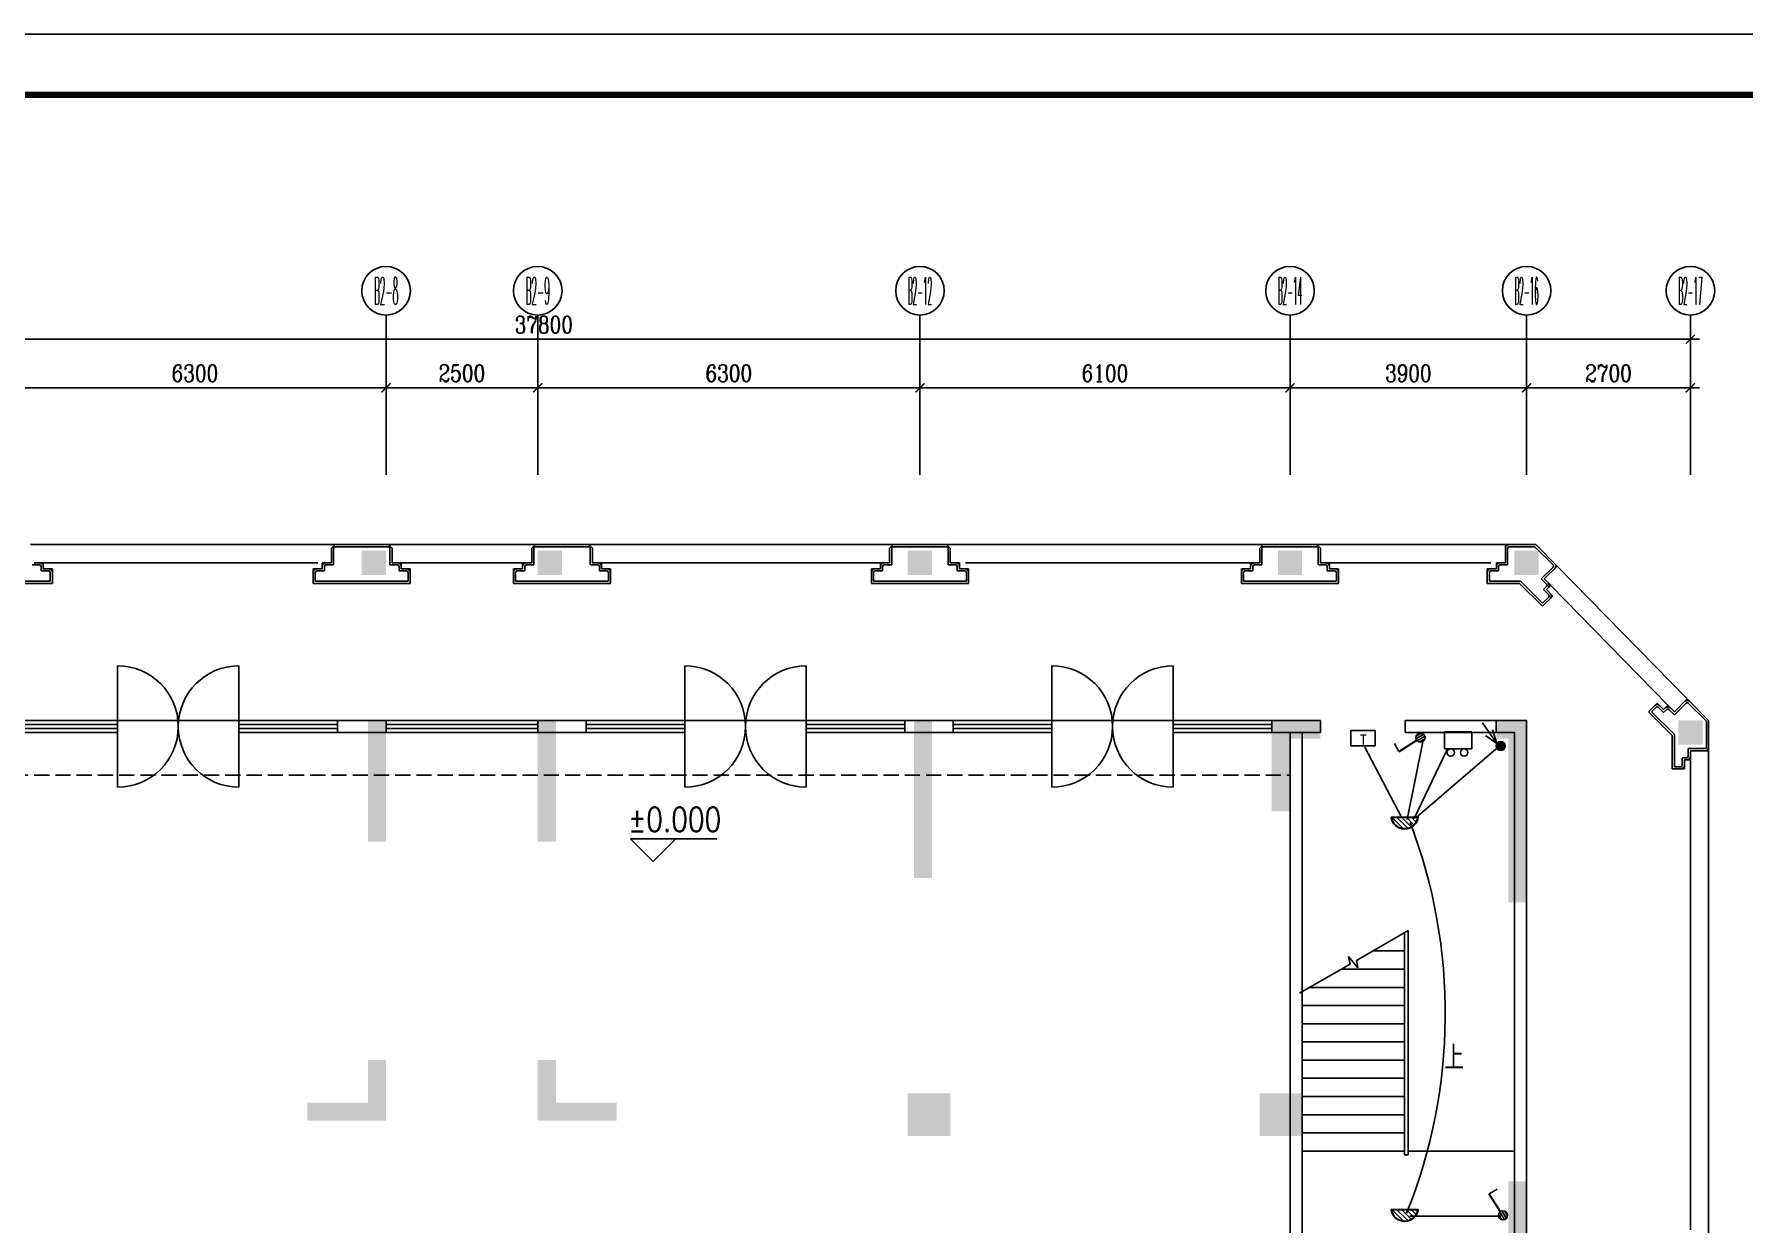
# Model space of a CAD drawing. Extents: x 3476 to 122276, y -94307 to -10307.
# Drawn here: x 74298 to 102478, y -29923 to -10307 of the extents above; entities that cross this region are included whole.
import ezdxf
from ezdxf.enums import TextEntityAlignment as Align

# ---------------------------------------------------------------- set-up
doc = ezdxf.new("R2010")
doc.units = 0
doc.header["$LTSCALE"] = 1000
doc.header["$MEASUREMENT"] = 0
doc.linetypes.add('DASH', pattern=[0.35, 0.25, -0.1])
doc.layers.get('0').update_dxf_attribs({"linetype": 'CONTINUOUS'})
doc.layers.get('DEFPOINTS').update_dxf_attribs({"linetype": 'CONTINUOUS'})
for name, color, linetype in [('AXIS', 7, 'CONTINUOUS'), ('AXIS_TEXT', 7, 'CONTINUOUS'), ('COLUMN', 252, 'CONTINUOUS'), ('DJ', 4, 'CONTINUOUS'), ('FRAME', 7, 'CONTINUOUS'), ('KT', 7, 'CONTINUOUS'), ('STAIR', 7, 'CONTINUOUS'), ('WALL', 7, 'CONTINUOUS'), ('WINDOW', 7, 'CONTINUOUS'), ('WIRE', 1, 'CONTINUOUS'), ('文字', 7, 'CONTINUOUS'), ('柱', 252, 'CONTINUOUS')]:
    doc.layers.add(name, color=color, linetype=linetype)
doc.styles.add('COMPLEX', font='COMPLEX.shx', dxfattribs={"width": 0.8})
doc.styles.add('DIM_FONT', font='romanc.shx', dxfattribs={"width": 0.8})
doc.styles.add('HZ', font='SIMPLEX.shx', dxfattribs={"width": 0.75, "bigfont": 'hztxt.shx'})
doc.styles.add('HZTXT', font='txt.shx', dxfattribs={"width": 0.5, "bigfont": 'hztxt.shx'})
doc.dimstyles.new('S100', dxfattribs={"dimtxt": 280, "dimasz": 150, "dimexe": 150, "dimexo": 150, "dimgap": 100, "dimtad": 1, "dimdec": 0, "dimzin": 0, "dimdsep": 46, "dimtxsty": 'DIM_FONT', "dimblk": '_DIMX', "dimblk1": 'ARCHTICK', "dimblk2": 'ARCHTICK', "dimsah": 1, "dimcen": 0.09, "dimdle": 150, "dimclrt": 7, "dimadec": 0, "dimazin": 0, "dimtfac": 1, "dimtdec": 0, "dimtix": 1, "dimtmove": 2, "dimatfit": 3, "dimldrblk": 'ARCHTICK', "dimfxl": 0, "dimtolj": 1, "dimtzin": 0, "dimarcsym": 0})

# ---------------------------------------------------------------- blocks, each defined once
blk = doc.blocks.new('_FZH')
blk.add_solid([(-0.5, -0.5), (0.5, -0.5), (-0.5, 0.5), (0.5, 0.5)])
blk = doc.blocks.new('_AXISO')
blk.add_circle((0, 0), 0.5)
at = {"layer": 'AXIS_TEXT', "style": 'COMPLEX', "width": 1.041667}
blk.add_attdef('A', text='', height=0.56, dxfattribs=at).set_placement((-0.25, -0.28), (0.25, -0.28), align=Align.FIT)
blk = doc.blocks.new('_ARCHTICK')
at = {"color": 0, "linetype": 'ByBlock', "const_width": 0.15}
blk.add_lwpolyline([(-0.5, -0.5), (0.5, 0.5)], dxfattribs=at)
blk = doc.blocks.new('*D788')
at = {"color": 0, "linetype": 'ByBlock'}
for p, q in [((63798, -16782), (63798, -14544)), ((101598, -16782), (101598, -14544)), ((101748, -14694), (63648, -14694))]:
    blk.add_line(p, q, dxfattribs=at)
at = {"layer": 'DEFPOINTS', "color": 0, "linetype": 'ByBlock'}
for p in [(63798, -14694), (63798, -16932), (101598, -16932)]:
    blk.add_point(p, dxfattribs=at)
at = {"color": 0, "linetype": 'ByBlock', "xscale": 150, "yscale": 150, "zscale": 150, "rotation": 180}
blk.add_blockref('_ARCHTICK', (63798, -14694), dxfattribs=at)
at = {"color": 0, "linetype": 'ByBlock', "xscale": 150, "yscale": 150, "zscale": 150}
blk.add_blockref('_ARCHTICK', (101598, -14694), dxfattribs=at)
at = {"color": 7, "linetype": 'ByBlock', "insert": (82698, -14454), "char_height": 280, "attachment_point": 5, "style": 'DIM_FONT'}
blk.add_mtext('\\A1;37800', dxfattribs=at)
blk = doc.blocks.new('_DIMX')
blk.add_line((-150, 0), (150, 0))
at = {"const_width": 50}
blk.add_lwpolyline([(-70, -70), (70, 70)], dxfattribs=at)
blk = doc.blocks.new('*D791')
at = {"color": 0, "linetype": 'ByBlock'}
for p, q in [((82748, -15494), (79948, -15494)), ((80098, -16782), (80098, -15344)), ((82598, -16782), (82598, -15344))]:
    blk.add_line(p, q, dxfattribs=at)
at = {"layer": 'DEFPOINTS', "color": 0, "linetype": 'ByBlock'}
for p in [(80098, -15494), (80098, -16932), (82598, -16932)]:
    blk.add_point(p, dxfattribs=at)
at = {"color": 0, "linetype": 'ByBlock', "xscale": 150, "yscale": 150, "zscale": 150, "rotation": 180}
blk.add_blockref('_ARCHTICK', (80098, -15494), dxfattribs=at)
at = {"color": 0, "linetype": 'ByBlock', "xscale": 150, "yscale": 150, "zscale": 150}
blk.add_blockref('_ARCHTICK', (82598, -15494), dxfattribs=at)
at = {"color": 7, "linetype": 'ByBlock', "insert": (81348, -15254), "char_height": 280, "attachment_point": 5, "style": 'DIM_FONT'}
blk.add_mtext('\\A1;2500', dxfattribs=at)
blk = doc.blocks.new('*D792')
at = {"color": 0, "linetype": 'ByBlock'}
for p, q in [((99048, -15494), (94848, -15494)), ((94998, -16782), (94998, -15344)), ((98898, -16782), (98898, -15344))]:
    blk.add_line(p, q, dxfattribs=at)
at = {"layer": 'DEFPOINTS', "color": 0, "linetype": 'ByBlock'}
for p in [(94998, -15494), (94998, -16932), (98898, -16932)]:
    blk.add_point(p, dxfattribs=at)
at = {"color": 0, "linetype": 'ByBlock', "xscale": 150, "yscale": 150, "zscale": 150}
for p, rotation in [((94998, -15494), 180.0000000000052), ((98898, -15494), 5.115907697472721e-12)]:
    blk.add_blockref('_ARCHTICK', p, dxfattribs=dict(at, rotation=rotation))
at = {"color": 7, "linetype": 'ByBlock', "insert": (96948, -15254), "char_height": 280, "attachment_point": 5, "style": 'DIM_FONT'}
blk.add_mtext('\\A1;3900', dxfattribs=at)
blk = doc.blocks.new('*D793')
at = {"color": 0, "linetype": 'ByBlock'}
for p, q in [((94848, -15494), (99048, -15494)), ((94998, -16782), (94998, -15344)), ((98898, -16782), (98898, -15344))]:
    blk.add_line(p, q, dxfattribs=at)
at = {"layer": 'DEFPOINTS', "color": 0, "linetype": 'ByBlock'}
for p in [(98898, -15494), (94998, -16932), (98898, -16932)]:
    blk.add_point(p, dxfattribs=at)
at = {"color": 0, "linetype": 'ByBlock', "xscale": 150, "yscale": 150, "zscale": 150, "rotation": 180}
blk.add_blockref('_ARCHTICK', (94998, -15494), dxfattribs=at)
at = {"color": 0, "linetype": 'ByBlock', "xscale": 150, "yscale": 150, "zscale": 150}
blk.add_blockref('_ARCHTICK', (98898, -15494), dxfattribs=at)
at = {"color": 7, "linetype": 'ByBlock', "insert": (96948, -15254), "char_height": 280, "attachment_point": 5, "style": 'DIM_FONT'}
blk.add_mtext('\\A1;3900', dxfattribs=at)
blk = doc.blocks.new('*D794')
at = {"color": 0, "linetype": 'ByBlock'}
for p, q in [((82448, -15494), (89048, -15494)), ((82598, -16782), (82598, -15344)), ((88898, -16782), (88898, -15344))]:
    blk.add_line(p, q, dxfattribs=at)
at = {"layer": 'DEFPOINTS', "color": 0, "linetype": 'ByBlock'}
for p in [(88898, -15494), (82598, -16932), (88898, -16932)]:
    blk.add_point(p, dxfattribs=at)
at = {"color": 0, "linetype": 'ByBlock', "xscale": 150, "yscale": 150, "zscale": 150, "rotation": 180}
blk.add_blockref('_ARCHTICK', (82598, -15494), dxfattribs=at)
at = {"color": 0, "linetype": 'ByBlock', "xscale": 150, "yscale": 150, "zscale": 150}
blk.add_blockref('_ARCHTICK', (88898, -15494), dxfattribs=at)
at = {"color": 7, "linetype": 'ByBlock', "insert": (85748, -15254), "char_height": 280, "attachment_point": 5, "style": 'DIM_FONT'}
blk.add_mtext('\\A1;6300', dxfattribs=at)
blk = doc.blocks.new('*D795')
at = {"color": 0, "linetype": 'ByBlock'}
for p, q in [((88748, -15494), (95148, -15494)), ((88898, -16782), (88898, -15344)), ((94998, -16782), (94998, -15344))]:
    blk.add_line(p, q, dxfattribs=at)
at = {"layer": 'DEFPOINTS', "color": 0, "linetype": 'ByBlock'}
for p in [(94998, -15494), (88898, -16932), (94998, -16932)]:
    blk.add_point(p, dxfattribs=at)
at = {"color": 0, "linetype": 'ByBlock', "xscale": 150, "yscale": 150, "zscale": 150, "rotation": 180}
blk.add_blockref('_ARCHTICK', (88898, -15494), dxfattribs=at)
at = {"color": 0, "linetype": 'ByBlock', "xscale": 150, "yscale": 150, "zscale": 150}
blk.add_blockref('_ARCHTICK', (94998, -15494), dxfattribs=at)
at = {"color": 7, "linetype": 'ByBlock', "insert": (91948, -15254), "char_height": 280, "attachment_point": 5, "style": 'DIM_FONT'}
blk.add_mtext('\\A1;6100', dxfattribs=at)
blk = doc.blocks.new('*D796')
at = {"color": 0, "linetype": 'ByBlock'}
for p, q in [((80248, -15494), (73648, -15494)), ((73798, -16782), (73798, -15344)), ((80098, -16782), (80098, -15344))]:
    blk.add_line(p, q, dxfattribs=at)
at = {"layer": 'DEFPOINTS', "color": 0, "linetype": 'ByBlock'}
for p in [(73798, -15494), (73798, -16932), (80098, -16932)]:
    blk.add_point(p, dxfattribs=at)
at = {"color": 0, "linetype": 'ByBlock', "xscale": 150, "yscale": 150, "zscale": 150, "rotation": 180}
blk.add_blockref('_ARCHTICK', (73798, -15494), dxfattribs=at)
at = {"color": 0, "linetype": 'ByBlock', "xscale": 150, "yscale": 150, "zscale": 150}
blk.add_blockref('_ARCHTICK', (80098, -15494), dxfattribs=at)
at = {"color": 7, "linetype": 'ByBlock', "insert": (76948, -15254), "char_height": 280, "attachment_point": 5, "style": 'DIM_FONT'}
blk.add_mtext('\\A1;6300', dxfattribs=at)
blk = doc.blocks.new('*D810')
at = {"color": 0, "linetype": 'ByBlock'}
for p, q in [((98748, -15494), (101748, -15494)), ((98898, -16782), (98898, -15344)), ((101598, -16782), (101598, -15344))]:
    blk.add_line(p, q, dxfattribs=at)
at = {"layer": 'DEFPOINTS', "color": 0, "linetype": 'ByBlock'}
for p in [(101598, -15494), (98898, -16932), (101598, -16932)]:
    blk.add_point(p, dxfattribs=at)
at = {"color": 0, "linetype": 'ByBlock', "xscale": 150, "yscale": 150, "zscale": 150, "rotation": 180}
blk.add_blockref('_ARCHTICK', (98898, -15494), dxfattribs=at)
at = {"color": 0, "linetype": 'ByBlock', "xscale": 150, "yscale": 150, "zscale": 150}
blk.add_blockref('_ARCHTICK', (101598, -15494), dxfattribs=at)
at = {"color": 7, "linetype": 'ByBlock', "insert": (100248, -15254), "char_height": 280, "attachment_point": 5, "style": 'DIM_FONT'}
blk.add_mtext('\\A1;2700', dxfattribs=at)
blk = doc.blocks.new('M_B0OPK')
for p, q in [((-0.5, 0.5), (0.5, 0.5)), ((0.5, 0.167), (-0.5, 0.167)), ((0.5, -0.167), (-0.5, -0.167)), ((-0.5, -0.5), (0.5, -0.5))]:
    blk.add_line(p, q)
blk = doc.blocks.new('A$C6A941900')
at = {"layer": 'DJ'}
for p, q in [((749, 468), (0, 468)), ((0, 468), (0, 0)), ((749, 468), (749, 0)), ((749, 0), (0, 0))]:
    blk.add_line(p, q, dxfattribs=at)
at = {"layer": 'DJ', "style": 'HZ'}
blk.add_text('T', height=300, dxfattribs=at).set_placement((282, 38))
blk = doc.blocks.new('A$C31044D78')
at = {"layer": 'WIRE', "xscale": 0.5355, "yscale": 0.5355, "zscale": 0.5355}
blk.add_blockref('A$C6A941900', (0, 0), dxfattribs=at)
blk = doc.blocks.new('*X707')
at = {"color": 0}
for p, q in [((-273, -61), (-246, -34)), ((-244, -138), (-140, -34)), ((-198, -198), (-34, -34)), ((-138, -244), (71, -35)), ((-61, -273), (177, -35)), ((41, -277), (283, -36))]:
    blk.add_line(p, q, dxfattribs=at)
blk = doc.blocks.new('K2211')
for p, q in [((-2.94, -0.33), (2.94, -0.35)), ((-2.94, -0.43), (2.94, -0.45))]:
    blk.add_line(p, q)
for radius, start, end in [(2.96, 186.3827, 353.1593), (2.86, 186.615, 352.9271)]:
    blk.add_arc((0, 0), radius, start, end)
at = {"xscale": 0.0098684210526315, "yscale": 0.0098684210526315, "zscale": 0.0098684210526315}
blk.add_blockref('*X707', (0, 0), dxfattribs=at)
blk = doc.blocks.new('吸顶灯')
at = {"layer": 'DJ', "xscale": -76.03200000000001, "yscale": 76.03200000000001, "zscale": 76.03200000000001}
blk.add_blockref('K2211', (-109, 374), dxfattribs=at)
blk = doc.blocks.new('*X715')
at = {"color": 0}
for p, q in [((-100, 254), (-4, 350)), ((-85, 198), (52, 335)), ((-49, 163), (87, 299)), ((9, 150), (100, 241))]:
    blk.add_line(p, q, dxfattribs=at)
blk = doc.blocks.new('K2361')
for p, q in [((0.63, 1.76), (3.86, 4.99)), ((0.7, 1.68), (3.94, 4.92)), ((3.94, 4.92), (5.24, 3.43))]:
    blk.add_line(p, q)
blk.add_circle((0, 0.99), 0.987)
at = {"xscale": 0.0098684210526315, "yscale": 0.0098684210526315, "zscale": 0.0098684210526315}
blk.add_blockref('*X715', (0, -1.48), dxfattribs=at)
blk = doc.blocks.new('单极开关')
at = {"layer": 'DJ', "xscale": -76.142592, "yscale": 76.142592, "zscale": 76.142592, "rotation": 180.0000000000094}
blk.add_blockref('K2361', (-170, 90), dxfattribs=at)
blk = doc.blocks.new('应急灯')
at = {"layer": 'DJ'}
for p, q in [((-42, 627), (-42, 178)), ((-42, 627), (238, 627)), ((238, 627), (238, 178)), ((-42, 178), (238, 178))]:
    blk.add_line(p, q, dxfattribs=at)
for centre in [(-103, 524), (-103, 304)]:
    blk.add_circle(centre, 61.2, dxfattribs=at)

msp = doc.modelspace()

# ---------------------------------------------------------------- hatches: boundary and pattern name
at = {"layer": '柱'}
h = msp.add_hatch(color=252, dxfattribs=at)
h.paths.add_polyline_path([(79798.2, -27222.8), (80098.2, -27222.8), (80098.2, -28222.8), (78798.2, -28222.8), (78798.2, -27922.8), (79798.2, -27922.8)])
h.paths.add_polyline_path([(64298.2, -21622.8), (63798.2, -21622.8), (63798.2, -24622.8), (64098.2, -24622.8), (64098.2, -21922.8), (64298.2, -21922.8)])
h.paths.add_polyline_path([(63798.2, -29222.8), (64098.2, -29222.8), (64098.2, -30722.8), (64298.2, -30722.8), (64298.2, -31022.8), (63798.2, -31022.8)])
h.paths.add_polyline_path([(70398.2, -34222.8), (70898.2, -34222.8), (70898.2, -36212.8), (70598.2, -36212.8), (70598.2, -34522.8), (70398.2, -34522.8)])
h.paths.add_polyline_path([(66398.2, -38922.8), (66698.2, -38922.8), (66698.2, -40622.8), (67048.2, -40622.8), (67048.2, -40922.8), (66398.2, -40922.8)])
h.paths.add_polyline_path([(66898.2, -35422.9), (66398.2, -35422.9), (66398.2, -37022.9), (66698.2, -37022.9), (66698.2, -35722.9), (66898.2, -35722.9)])
h.paths.add_polyline_path([(69598.2, -40622.8), (69598.2, -40922.8), (70998.2, -40922.8), (70998.2, -40622.8), (70398.2, -40622.8), (70398.2, -39922.8), (70098.2, -39922.8), (70098.2, -40622.8)])
h.paths.add_polyline_path([(75498.2, -39822.8), (75798.2, -39822.8), (75798.2, -41422.8), (75498.2, -41422.8)])
h.paths.add_polyline_path([(67498.2, -28472.8), (68198.2, -28472.8), (68198.2, -27772.8), (67498.2, -27772.8)])
h.paths.add_polyline_path([(67498.2, -31272.8), (68198.2, -31272.8), (68198.2, -30572.8), (67498.2, -30572.8)])
h.paths.add_polyline_path([(67198.2, -21622.8), (67998.2, -21622.8), (67998.2, -22922.8), (67998.2, -23122.8), (67698.2, -23122.8), (67698.2, -21922.8), (67198.2, -21922.8)])
h.paths.add_polyline_path([(75798.2, -34222.9), (75798.2, -34522.9), (73798.2, -34522.9), (73798.2, -34222.9)])
h.paths.add_polyline_path([(73298.2, -31272.8), (73998.2, -31272.8), (73998.2, -30572.8), (73298.2, -30572.8)])
h.paths.add_polyline_path([(73298.2, -28472.8), (73998.2, -28472.8), (73998.2, -27772.8), (73298.2, -27772.8)])
h.paths.add_polyline_path([(78898.2, -32622.8), (78898.2, -32322.8), (78098.2, -32322.8), (78098.2, -34922.8), (78998.2, -34922.8), (78998.2, -34622.8), (78398.2, -34622.8), (78398.2, -32622.8)])
h.paths.add_polyline_path([(78398.2, -32622.8), (78398.2, -34622.8)], flags=16)
h.paths.add_polyline_path([(73598.2, -24222.8), (73898.2, -24222.8), (73898.2, -21622.8), (73598.2, -21622.8)])
h.paths.add_polyline_path([(95498.2, -21622.8), (94698.2, -21622.8), (94698.2, -22922.8), (94698.2, -23122.8), (94998.2, -23122.8), (94998.2, -21922.8), (95498.2, -21922.8)])
h.paths.add_polyline_path([(95198.2, -28472.8), (94498.2, -28472.8), (94498.2, -27772.8), (95198.2, -27772.8)])
h.paths.add_polyline_path([(95198.2, -31272.8), (94498.2, -31272.8), (94498.2, -30572.8), (95198.2, -30572.8)])
h.paths.add_polyline_path([(92298.2, -34222.8), (91798.2, -34222.8), (91798.2, -36212.8), (92098.2, -36212.8), (92098.2, -34522.8), (92298.2, -34522.8)])
h.paths.add_polyline_path([(87198.2, -39822.8), (86898.2, -39822.8), (86898.2, -41422.8), (87198.2, -41422.8)])
h.paths.add_polyline_path([(82898.2, -39422.8), (82598.2, -39422.8), (82598.2, -41422.8), (82898.2, -41422.8)])
h.paths.add_polyline_path([(79798.2, -39422.8), (80098.2, -39422.8), (80098.2, -41422.8), (79798.2, -41422.8)])
h.paths.add_polyline_path([(93098.2, -40622.8), (93098.2, -40922.8), (91698.2, -40922.8), (91698.2, -40622.8), (92298.2, -40622.8), (92298.2, -39922.8), (92598.2, -39922.8), (92598.2, -40622.8)])
h.paths.add_polyline_path([(86898.2, -34222.9), (86898.2, -34522.9), (88898.2, -34522.9), (88898.2, -34222.9)])
h.paths.add_polyline_path([(82898.2, -27222.8), (82598.2, -27222.8), (82598.2, -28222.8), (83898.2, -28222.8), (83898.2, -27922.8), (82898.2, -27922.8)])
h.paths.add_polyline_path([(79998.2, -32622.8), (79998.2, -32322.8), (80798.2, -32322.8), (80798.2, -34922.8), (79898.2, -34922.8), (79898.2, -34622.8), (80498.2, -34622.8), (80498.2, -32622.8)])
h.paths.add_polyline_path([(82698.2, -32622.8), (82698.2, -32322.8), (81898.2, -32322.8), (81898.2, -34922.8), (82798.2, -34922.8), (82798.2, -34622.8), (82198.2, -34622.8), (82198.2, -32622.8)])
h.paths.add_polyline_path([(84298.2, -32622.8), (84298.2, -34622.8)], flags=16)
h.paths.add_polyline_path([(83798.2, -32622.8), (83798.2, -32322.8), (84598.2, -32322.8), (84598.2, -34922.8), (83698.2, -34922.8), (83698.2, -34622.8), (84298.2, -34622.8), (84298.2, -32622.8)])
h.paths.add_polyline_path([(79798.2, -23622.8), (80098.2, -23622.8), (80098.2, -21622.8), (79798.2, -21622.8)])
h.paths.add_polyline_path([(82898.2, -23622.8), (82598.2, -23622.8), (82598.2, -21622.8), (82898.2, -21622.8)])
h.paths.add_polyline_path([(89398.2, -31272.8), (88698.2, -31272.8), (88698.2, -30572.8), (89398.2, -30572.8)])
h.paths.add_polyline_path([(89398.2, -28472.8), (88698.2, -28472.8), (88698.2, -27772.8), (89398.2, -27772.8)])
h.paths.add_polyline_path([(89098.2, -24222.8), (88798.2, -24222.8), (88798.2, -21622.8), (89098.2, -21622.8)])
h.paths.add_polyline_path([(96298.2, -38922.8), (95998.2, -38922.8), (95998.2, -40622.8), (95648.2, -40622.8), (95648.2, -40922.8), (96298.2, -40922.8)])
h.paths.add_polyline_path([(95798.2, -35422.9), (96298.2, -35422.9), (96298.2, -37022.9), (95998.2, -37022.9), (95998.2, -35722.9), (95798.2, -35722.9)])
h.paths.add_polyline_path([(98398.2, -21622.8), (98898.2, -21622.8), (98898.2, -24622.8), (98598.2, -24622.8), (98598.2, -21922.8), (98398.2, -21922.8)])
h.paths.add_polyline_path([(98898.2, -29222.8), (98598.2, -29222.8), (98598.2, -30722.8), (98398.2, -30722.8), (98398.2, -31022.8), (98898.2, -31022.8)])
edge = h.paths.add_edge_path()
edge.add_line((61332.4, -21622.8), (99929, -21622.8))
edge = h.paths.add_edge_path()
edge.add_line((98898.2, -43727.8), (98898.2, -17431.9))

# ---------------------------------------------------------------- linework, layer by layer
for p, q in [((79773.2, -18722.8), (79773.2, -18722.8)), ((75673.2, -20723), (75673.2, -22723)), ((77673.2, -20723), (77673.2, -22723)), ((85023.2, -20723), (85023.2, -22723)), ((87023.2, -20723), (87023.2, -22723)), ((91073.2, -20723), (91073.2, -22723)), ((93073.2, -20723), (93073.2, -22723)), ((80098.2, -21622.8), (82598.2, -21622.8)), ((82598.2, -21689.6), (80098.2, -21689.6)), ((82598.2, -21756.5), (80098.2, -21756.5)), ((80098.2, -21823.3), (82598.2, -21823.3))]:
    msp.add_line(p, q)
for centre, start, end in [((75673.2, -21723), 270, 90), ((77673.2, -21723), 90, 270), ((85023.2, -21723), 270, 90), ((87023.2, -21723), 90, 270), ((91073.2, -21723), 270, 90), ((93073.2, -21723), 90, 270)]:
    msp.add_arc(centre, 1000, start, end)
at = {"layer": 'AXIS'}
for p, q in [((80098.2, -14937.5), (80098.2, -17575.5)), ((82598.2, -14937.5), (82598.2, -17575.5)), ((88898.2, -14937.5), (88898.2, -17575.5)), ((94998.2, -14937.5), (94998.2, -17575.5)), ((98898.2, -14937.5), (98898.2, -17575.5)), ((101598.2, -14937.5), (101598.2, -17575.5))]:
    msp.add_line(p, q, dxfattribs=at)
at = {"layer": 'DJ'}
for p, q in [((98172.7, -21660.7), (98408.5, -22002.1)), ((98408.5, -22002.1), (98220.7, -21871.8)), ((98408.5, -22002.1), (98336.3, -21779.2))]:
    msp.add_line(p, q, dxfattribs=at)
at = {"layer": 'DJ', "const_width": 74.6}
msp.add_lwpolyline([(98430.5, -22039.7, 1), (98505.1, -22039.7, 1)], format="xyb", close=True, dxfattribs=at)
at = {"layer": 'DJ'}
msp.add_circle((98470.2, -22042.1), 74.6, dxfattribs=at)
at = {"layer": 'FRAME', "color": 7, "linetype": 'ByBlock'}
msp.add_lwpolyline([(122275.8, -94307), (3475.8, -94307), (3475.8, -10307), (122275.8, -10307)], close=True, dxfattribs=at)
at = {"layer": 'FRAME', "color": 7, "linetype": 'ByBlock', "const_width": 100}
msp.add_lwpolyline([(121275.7, -11307.4), (5975.8, -11307.4), (5975.8, -93307.5), (121275.7, -93307.5)], close=True, dxfattribs=at)
at = {"layer": 'KT', "linetype": 'DASH'}
msp.add_line((63798.2, -22522.8), (94998.2, -22522.8), dxfattribs=at)
at = {"layer": 'STAIR'}
for p, q in [((79273.2, -18722.8), (74238.2, -18722.8)), ((82559.3, -18722.8), (80137.2, -18722.8)), ((80273.2, -18722.8), (82423.2, -18722.8)), ((83423.2, -18722.8), (88458.2, -18722.8)), ((94558.2, -18722.8), (89348.2, -18722.8)), ((95438.2, -18722.8), (98549.1, -18722.8)), ((74448.2, -19022.8), (78973.2, -19022.8)), ((82349.3, -19022.8), (80348.2, -19022.8)), ((80423.2, -19022.8), (82273.2, -19022.8)), ((83573.2, -19022.8), (88248.2, -19022.8)), ((89648.2, -19022.8), (94348.2, -19022.8)), ((95648.2, -19022.8), (98309.1, -19022.8)), ((101544.6, -21268.4), (99402.6, -19076.4)), ((101227.6, -21373.3), (99294.1, -19394.6)), ((75673.2, -21622.8), (77673.2, -21622.8)), ((85023.2, -21622.8), (87023.2, -21622.8)), ((91073.2, -21622.8), (93073.2, -21622.8)), ((101898.2, -22122), (101898.2, -31522.9)), ((101598.2, -22272), (101598.2, -30022.9)), ((98698.2, -29072.9), (98698.2, -23972.9)), ((96943.2, -25088.6), (96092.7, -25579.7)), ((96883.2, -25123.3), (96883.2, -28783.3)), ((96943.2, -25088.6), (96943.2, -28783.3)), ((95988.8, -25639.7), (95154.9, -26121.1)), ((96118, -25703.6), (95963.4, -25515.8)), ((95963.4, -25515.8), (95988.8, -25639.7)), ((96092.7, -25579.7), (96118, -25703.6)), ((96363.6, -25423.3), (96883.2, -25423.3)), ((95844, -25723.3), (96883.2, -25723.3)), ((95324.4, -26023.3), (96883.2, -26023.3)), ((95198.2, -26323.3), (96883.2, -26323.3)), ((95198.2, -26623.3), (96883.2, -26623.3)), ((95198.2, -26923.3), (96883.2, -26923.3)), ((95198.2, -27223.3), (96883.2, -27223.3)), ((95198.2, -27523.3), (96883.2, -27523.3)), ((95198.2, -27823.3), (96883.2, -27823.3)), ((95198.2, -27945.7), (95198.2, -29072.9)), ((95198.2, -28123.3), (96883.2, -28123.3)), ((95198.2, -28423.3), (96883.2, -28423.3)), ((95198.2, -28723.3), (96883.2, -28723.3)), ((96943.2, -28723.3), (96953.2, -28723.3)), ((96943.2, -28723.3), (98698.2, -28723.3)), ((96883.2, -28783.3), (96943.2, -28783.3))]:
    msp.add_line(p, q, dxfattribs=at)
at = {"layer": 'WALL'}
for p, q in [((79197.2, -18782.8), (79257.2, -18722.8)), ((79197.2, -18782.8), (79197.2, -19022.8)), ((79232.2, -18782.1), (79232.2, -19057.8)), ((80137.2, -18722.8), (79257.2, -18722.8)), ((80137.2, -18757.8), (79257.2, -18757.8)), ((80137.2, -18722.8), (80197.2, -18782.8)), ((80162.2, -19057.8), (80162.2, -18782.8)), ((80197.2, -19022.8), (80197.2, -18782.8)), ((82559.3, -18722.8), (82499.3, -18782.8)), ((82499.3, -19022.8), (82499.3, -18782.8)), ((82534.3, -19057.8), (82534.3, -18782.8)), ((82559.3, -18722.8), (83439.3, -18722.8)), ((82559.3, -18757.8), (83439.3, -18757.8)), ((83499.3, -18782.8), (83439.3, -18722.8)), ((83464.3, -18782.1), (83464.3, -19057.8)), ((83499.3, -18782.8), (83499.3, -19022.8)), ((88458.2, -18722.8), (88398.2, -18782.8)), ((88398.2, -19022.8), (88398.2, -18782.8)), ((88433.2, -19057.8), (88433.2, -18782.8)), ((88458.2, -18722.8), (89338.2, -18722.8)), ((88458.2, -18757.8), (89338.2, -18757.8)), ((89398.2, -18782.8), (89338.2, -18722.8)), ((89363.2, -18782.1), (89363.2, -19057.8)), ((89398.2, -18782.8), (89398.2, -19022.8)), ((94558.2, -18722.8), (94498.2, -18782.8)), ((94498.2, -19022.8), (94498.2, -18782.8)), ((94533.2, -19057.8), (94533.2, -18782.8)), ((94558.2, -18722.8), (95438.2, -18722.8)), ((94558.2, -18757.8), (95438.2, -18757.8)), ((95498.2, -18782.8), (95438.2, -18722.8)), ((95463.2, -18782.1), (95463.2, -19057.8)), ((95498.2, -18782.8), (95498.2, -19022.8)), ((98549.1, -18722.8), (98549.1, -19022.8)), ((99049.1, -18722.8), (98549.1, -18722.8)), ((98549.1, -18722.8), (98566.6, -18740.4)), ((98584.1, -18782.1), (98584.1, -19057.8)), ((99034.6, -18757.8), (98609.1, -18757.8)), ((99335.4, -19058.7), (99034.6, -18757.8)), ((99402.6, -19076.4), (99049.1, -18722.8)), ((74263.2, -19057.8), (74388.2, -19057.8)), ((74298.2, -19022.8), (74448.2, -19022.8)), ((74413.2, -19082.8), (74413.2, -19157.8)), ((74413.2, -19157.8), (74538.2, -19157.8)), ((74448.2, -19022.8), (74430.6, -19040.4)), ((74448.2, -19022.8), (74448.2, -19122.8)), ((74448.2, -19122.8), (74598.2, -19122.8)), ((74598.2, -19122.8), (74580.6, -19140.4)), ((74598.2, -19122.8), (74598.2, -19362.8)), ((78897.2, -19122.8), (78914.7, -19140.4)), ((79047.2, -19122.8), (78897.2, -19122.8)), ((78897.2, -19122.8), (78897.2, -19362.8)), ((79082.2, -19157.8), (78957.2, -19157.8)), ((79047.2, -19022.8), (79064.7, -19040.4)), ((79197.2, -19022.8), (79047.2, -19022.8)), ((79047.2, -19022.8), (79047.2, -19122.8)), ((79082.2, -19082.8), (79082.2, -19157.8)), ((79232.2, -19057.8), (79107.2, -19057.8)), ((80287.2, -19057.8), (80162.2, -19057.8)), ((80347.2, -19022.8), (80197.2, -19022.8)), ((80312.2, -19157.8), (80312.2, -19082.8)), ((80437.2, -19157.8), (80312.2, -19157.8)), ((80347.2, -19022.8), (80329.6, -19040.4)), ((80347.2, -19122.8), (80347.2, -19022.8)), ((80497.2, -19122.8), (80347.2, -19122.8)), ((80497.2, -19122.8), (80479.6, -19140.4)), ((80497.2, -19362.8), (80497.2, -19122.8)), ((82199.3, -19122.8), (82216.9, -19140.4)), ((82199.3, -19362.8), (82199.3, -19122.8)), ((82199.3, -19122.8), (82349.3, -19122.8)), ((82259.3, -19157.8), (82384.3, -19157.8)), ((82349.3, -19022.8), (82366.9, -19040.4)), ((82349.3, -19122.8), (82349.3, -19022.8)), ((82349.3, -19022.8), (82499.3, -19022.8)), ((82384.3, -19157.8), (82384.3, -19082.8)), ((82409.3, -19057.8), (82534.3, -19057.8)), ((83464.3, -19057.8), (83589.3, -19057.8)), ((83499.3, -19022.8), (83649.3, -19022.8)), ((83614.3, -19082.8), (83614.3, -19157.8)), ((83614.3, -19157.8), (83739.3, -19157.8)), ((83649.3, -19022.8), (83631.7, -19040.4)), ((83649.3, -19022.8), (83649.3, -19122.8)), ((83649.3, -19122.8), (83799.3, -19122.8)), ((83799.3, -19122.8), (83781.7, -19140.4)), ((83799.3, -19122.8), (83799.3, -19362.8)), ((88098.2, -19122.8), (88115.8, -19140.4)), ((88098.2, -19362.8), (88098.2, -19122.8)), ((88098.2, -19122.8), (88248.2, -19122.8)), ((88158.2, -19157.8), (88283.2, -19157.8)), ((88248.2, -19022.8), (88265.8, -19040.4)), ((88248.2, -19122.8), (88248.2, -19022.8)), ((88248.2, -19022.8), (88398.2, -19022.8)), ((88283.2, -19157.8), (88283.2, -19082.8)), ((88308.2, -19057.8), (88433.2, -19057.8)), ((89363.2, -19057.8), (89488.2, -19057.8)), ((89398.2, -19022.8), (89548.2, -19022.8)), ((89513.2, -19082.8), (89513.2, -19157.8)), ((89513.2, -19157.8), (89638.2, -19157.8)), ((89548.2, -19022.8), (89530.6, -19040.4)), ((89548.2, -19022.8), (89548.2, -19122.8)), ((89548.2, -19122.8), (89698.2, -19122.8)), ((89698.2, -19122.8), (89680.6, -19140.4)), ((89698.2, -19122.8), (89698.2, -19362.8)), ((94198.2, -19122.8), (94215.8, -19140.4)), ((94198.2, -19362.8), (94198.2, -19122.8)), ((94198.2, -19122.8), (94348.2, -19122.8)), ((94258.2, -19157.8), (94383.2, -19157.8)), ((94348.2, -19022.8), (94365.8, -19040.4)), ((94348.2, -19122.8), (94348.2, -19022.8)), ((94348.2, -19022.8), (94498.2, -19022.8)), ((94383.2, -19157.8), (94383.2, -19082.8)), ((94408.2, -19057.8), (94533.2, -19057.8)), ((95463.2, -19057.8), (95588.2, -19057.8)), ((95498.2, -19022.8), (95648.2, -19022.8)), ((95613.2, -19082.8), (95613.2, -19157.8)), ((95613.2, -19157.8), (95738.2, -19157.8)), ((95648.2, -19022.8), (95630.6, -19040.4)), ((95648.2, -19022.8), (95648.2, -19122.8)), ((95648.2, -19122.8), (95798.2, -19122.8)), ((95798.2, -19122.8), (95780.6, -19140.4)), ((95798.2, -19122.8), (95798.2, -19362.8)), ((98249.1, -19122.8), (98249.1, -19362.8)), ((98399.1, -19122.8), (98249.1, -19122.8)), ((98249.1, -19122.8), (98266.6, -19140.4)), ((98434.1, -19157.8), (98309.1, -19157.8)), ((98399.1, -19022.8), (98399.1, -19122.8)), ((98549.1, -19022.8), (98399.1, -19022.8)), ((98399.1, -19022.8), (98416.6, -19040.4)), ((98434.1, -19082.8), (98434.1, -19157.8)), ((98584.1, -19057.8), (98459.1, -19057.8)), ((99140.4, -19289.1), (99335.4, -19094.1)), ((99402.6, -19076.4), (99189.9, -19289.1)), ((99402.6, -19076.4), (99377.8, -19076.4)), ((74598.2, -19362.8), (72998.2, -19362.8)), ((74563.2, -19327.8), (73033.2, -19327.8)), ((74563.2, -19182.8), (74563.2, -19327.8)), ((74598.2, -19362.8), (74598.2, -19182.8)), ((78897.2, -19362.8), (78897.2, -19182.8)), ((78897.2, -19362.8), (80497.2, -19362.8)), ((78932.2, -19182.8), (78932.2, -19327.8)), ((78932.2, -19327.8), (80462.2, -19327.8)), ((80462.2, -19327.8), (80462.2, -19182.8)), ((83799.3, -19362.8), (82199.3, -19362.8)), ((82234.3, -19327.8), (82234.3, -19182.8)), ((83764.3, -19327.8), (82234.3, -19327.8)), ((83764.3, -19182.8), (83764.3, -19327.8)), ((83799.3, -19362.8), (83799.3, -19182.8)), ((89698.2, -19362.8), (88098.2, -19362.8)), ((88133.2, -19327.8), (88133.2, -19182.8)), ((89663.2, -19327.8), (88133.2, -19327.8)), ((89663.2, -19182.8), (89663.2, -19327.8)), ((89698.2, -19362.8), (89698.2, -19182.8)), ((95798.2, -19362.8), (94198.2, -19362.8)), ((94233.2, -19327.8), (94233.2, -19182.8)), ((95763.2, -19327.8), (94233.2, -19327.8)), ((95763.2, -19182.8), (95763.2, -19327.8)), ((95798.2, -19362.8), (95798.2, -19182.8)), ((98249.1, -19362.8), (98249.1, -19182.8)), ((98782.7, -19362.8), (98249.1, -19362.8)), ((98284.1, -19182.8), (98284.1, -19327.8)), ((98284.1, -19327.8), (98797.2, -19327.8)), ((99160.3, -19740.5), (98782.7, -19362.8)), ((98797.2, -19327.8), (99160.3, -19691)), ((99227.5, -19376.3), (99140.4, -19289.1)), ((99174.5, -19464.7), (99227.5, -19411.6)), ((99294.7, -19394), (99189.9, -19289.1)), ((99224, -19464.7), (99294.7, -19394)), ((99294.7, -19394), (99269.8, -19394)), ((99160.3, -19740.5), (99330.1, -19570.7)), ((99160.3, -19691), (99262.9, -19588.4)), ((99262.9, -19553.1), (99174.5, -19464.7)), ((99330.1, -19570.7), (99224, -19464.7)), ((99330.1, -19570.7), (99305.2, -19570.7)), ((100907.6, -21478.7), (101049.1, -21337.3)), ((100957.1, -21478.7), (101031.4, -21404.5)), ((101049.1, -21337.3), (101155.1, -21443.4)), ((101049.1, -21337.3), (101049.1, -21362.2)), ((101066.7, -21404.5), (101155.1, -21492.9)), ((101155.1, -21443.4), (101225.8, -21372.7)), ((101225.8, -21372.7), (101333.1, -21479.9)), ((101225.8, -21372.7), (101225.8, -21397.5)), ((101544.6, -21268.4), (101333.1, -21479.9)), ((101333.1, -21529.4), (101527, -21335.6)), ((101544.6, -21268.4), (101898.2, -21622)), ((101544.6, -21268.4), (101544.6, -21293.3)), ((101562.3, -21335.6), (101863.2, -21636.5)), ((75673.2, -21622.8), (75673.2, -21823.3)), ((75673.2, -21622.8), (75673.2, -21823.3)), ((77673.2, -21622.8), (77673.2, -21823.3)), ((77673.2, -21622.8), (77673.2, -21823.3)), ((80098.2, -21622.8), (79298.2, -21622.8)), ((79298.2, -21622.8), (79298.2, -21823.3)), ((80098.2, -21622.8), (80098.2, -21823.3)), ((82598.2, -21622.8), (83398.2, -21622.8)), ((82598.2, -21622.8), (82598.2, -21823.3)), ((83398.2, -21622.8), (83398.2, -21823.3)), ((85023.2, -21622.8), (85023.2, -21823.3)), ((85023.2, -21622.8), (85023.2, -21823.3)), ((87023.2, -21622.8), (87023.2, -21823.3)), ((87023.2, -21622.8), (87023.2, -21823.3)), ((88648.2, -21622.8), (89448.2, -21622.8)), ((88648.2, -21622.8), (88648.2, -21823.3)), ((89448.2, -21622.8), (89448.2, -21823.3)), ((91073.2, -21622.8), (91073.2, -21823.3)), ((91073.2, -21622.8), (91073.2, -21823.3)), ((93073.2, -21622.8), (93073.2, -21823.3)), ((93073.2, -21622.8), (93073.2, -21823.3)), ((94698.2, -21622.8), (95498.2, -21622.8)), ((94698.2, -21622.8), (95498.2, -21622.8)), ((94698.2, -21622.8), (94698.2, -21823.3)), ((95498.2, -21827.3), (95498.2, -21622.8)), ((95498.2, -21823.3), (95498.2, -21622.8)), ((95498.2, -21823.3), (95498.2, -21622.8)), ((96898.2, -21622.8), (98898.2, -21622.8)), ((96898.2, -21822.8), (96898.2, -21622.8)), ((98902.3, -21622.8), (98398.2, -21622.8)), ((98398.2, -21823.3), (98398.2, -21622.8)), ((98898.2, -21622.8), (98898.2, -31022.9)), ((101298.2, -21869.3), (100907.6, -21478.7)), ((101333.2, -21854.8), (100957.1, -21478.7)), ((101155.1, -21492.9), (101208.2, -21439.8)), ((101243.5, -21439.8), (101333.1, -21529.4)), ((101863.2, -21636.5), (101863.2, -22062)), ((101898.2, -22122), (101898.2, -21622)), ((80098.2, -21823.3), (79298.2, -21823.3)), ((82598.2, -21823.3), (83398.2, -21823.3)), ((88648.2, -21823.3), (89448.2, -21823.3)), ((94698.2, -21823.3), (95498.2, -21823.3)), ((94698.2, -21823.3), (95498.2, -21823.3)), ((94998.2, -21823.3), (94998.2, -30822.9)), ((95498.2, -21823.3), (95198.2, -21823.3)), ((95198.2, -21823.3), (95198.2, -30822.9)), ((96898.2, -21822.8), (98698.2, -21822.8)), ((98698.2, -21822.8), (98698.2, -30822.9)), ((101298.2, -22422), (101298.2, -21869.3)), ((101333.2, -22387), (101333.2, -21854.8)), ((101538.2, -22237), (101463.2, -22237)), ((101463.2, -22237), (101463.2, -22362)), ((101563.2, -22087), (101563.2, -22212)), ((101838.9, -22087), (101563.2, -22087)), ((101598.2, -22272), (101580.6, -22254.4)), ((101598.2, -22122), (101598.2, -22272)), ((101898.2, -22122), (101598.2, -22122)), ((101898.2, -22122), (101880.6, -22104.4)), ((101498.2, -22422), (101298.2, -22422)), ((101298.2, -22422), (101438.2, -22422)), ((101438.2, -22387), (101333.2, -22387)), ((101498.2, -22422), (101480.6, -22404.4)), ((101498.2, -22272), (101498.2, -22422)), ((101598.2, -22272), (101498.2, -22272)), ((98898.2, -25522.9), (98898.2, -31022.9))]:
    msp.add_line(p, q, dxfattribs=at)
for points in [[(98609.1, -18722.8, 0.4142136), (98549.1, -18782.8)], [(98309.1, -19122.8, 0.4142136), (98249.1, -19182.8)], [(98459.1, -19022.8, 0.4142136), (98399.1, -19082.8)], [(99360.2, -19034, -0.4142136), (99360.2, -19118.8)], [(99252.3, -19351.5, -0.4142136), (99252.3, -19436.4)], [(99287.6, -19528.3, -0.4142136), (99287.6, -19613.2)], [(101091.5, -21379.7, 0.4142136), (101006.6, -21379.7)], [(101268.3, -21415.1, 0.4142136), (101183.4, -21415.1)], [(101587.1, -21310.8, 0.4142136), (101502.2, -21310.8)], [(101598.2, -22212, -0.4142136), (101538.2, -22272)], [(101898.2, -22062, -0.4142136), (101838.2, -22122)], [(101498.2, -22362, -0.4142136), (101438.2, -22422)]]:
    msp.add_lwpolyline(points, format="xyb", dxfattribs=at)
for centre, radius, start, end in [((79257.2, -18782.8), 25, 90, 178.28208), ((80137.2, -18782.8), 25, 0, 90), ((82559.3, -18782.8), 25, 90, 180), ((83439.3, -18782.8), 25, 1.71792, 90), ((88458.2, -18782.8), 25, 90, 180), ((89338.2, -18782.8), 25, 1.71792, 90), ((94558.2, -18782.8), 25, 90, 180), ((95438.2, -18782.8), 25, 1.71792, 90), ((98609.1, -18782.8), 25, 90, 178.28208), ((74388.2, -19082.8), 60, 0, 90), ((74388.2, -19082.8), 25, 0, 90), ((74538.2, -19182.8), 60, 0, 90), ((74538.2, -19182.8), 25, 0, 90), ((78957.2, -19182.8), 60, 90, 180), ((78957.2, -19182.8), 25, 90, 180), ((79107.2, -19082.8), 60, 90, 180), ((79107.2, -19082.8), 25, 90, 180), ((80287.2, -19082.8), 60, 360, 90), ((80287.2, -19082.8), 25, 360, 90), ((80437.2, -19182.8), 60, 360, 90), ((80437.2, -19182.8), 25, 0, 90), ((82259.3, -19182.8), 60, 90, 180), ((82259.3, -19182.8), 25, 90, 180), ((82409.3, -19082.8), 60, 90, 180), ((82409.3, -19082.8), 25, 90, 180), ((83589.3, -19082.8), 60, 0, 90), ((83589.3, -19082.8), 25, 0, 90), ((83739.3, -19182.8), 60, 0, 90), ((83739.3, -19182.8), 25, 0, 90), ((88158.2, -19182.8), 60, 90, 180), ((88158.2, -19182.8), 25, 90, 180), ((88308.2, -19082.8), 60, 90, 180), ((88308.2, -19082.8), 25, 90, 180), ((89488.2, -19082.8), 60, 0, 90), ((89488.2, -19082.8), 25, 0, 90), ((89638.2, -19182.8), 60, 0, 90), ((89638.2, -19182.8), 25, 0, 90), ((94258.2, -19182.8), 60, 90, 180), ((94258.2, -19182.8), 25, 90, 180), ((94408.2, -19082.8), 60, 90, 180), ((94408.2, -19082.8), 25, 90, 180), ((95588.2, -19082.8), 60, 0, 90), ((95588.2, -19082.8), 25, 0, 90), ((95738.2, -19182.8), 60, 0, 90), ((95738.2, -19182.8), 25, 0, 90), ((98309.1, -19182.8), 25, 90, 180), ((98459.1, -19082.8), 25, 90, 180), ((99317.8, -19076.4), 25, 315, 45), ((99209.8, -19394), 25, 315, 45), ((99245.2, -19570.7), 25, 315, 45), ((101049.1, -21422.2), 25, 45, 135), ((101544.6, -21353.3), 25, 45, 135), ((101225.8, -21457.5), 25, 45, 135), ((101538.2, -22212), 25, 270, 0), ((101838.2, -22062), 25, 271.71792, 0), ((101438.2, -22362), 25, 270, 360)]:
    msp.add_arc(centre, radius, start, end, dxfattribs=at)
at = {"layer": 'WIRE'}
for p, q in [((97191.4, -21945.1), (96930.1, -23257.7)), ((96230.1, -22063.2), (96842.6, -23228.6)), ((97046.8, -23241.4), (97587.8, -22099)), ((97071.8, -23230.8), (98436.4, -22057.5)), ((98473.8, -29798.6), (96972.4, -29798.6))]:
    msp.add_line(p, q, dxfattribs=at)
msp.add_arc((88708, -26450.8), 8848.8, 338.11636, 20.80659, dxfattribs=at)
at = {"layer": '文字'}
for p, q in [((84501.4, -23947.3), (84126.4, -23572.3)), ((84126.4, -23572.3), (84876.4, -23572.3)), ((84876.4, -23572.3), (84501.4, -23947.3)), ((84501.4, -23572.3), (84807, -23572.3)), ((84501.4, -23572.3), (85551.4, -23572.3))]:
    msp.add_line(p, q, dxfattribs=at)

# ---------------------------------------------------------------- block references
at = {"layer": 'AXIS'}
ref = msp.add_blockref('_AXISO', (80098.2, -14537.5), dxfattribs=dict(at, xscale=-800, yscale=800, zscale=800, rotation=180))
ref.add_attrib('A', 'B2-8', dxfattribs={"layer": 'AXIS_TEXT', "height": 448, "style": 'COMPLEX', "width": 0.228659}).set_placement((79898.2, -14761.5), (80298.2, -14761.5), align=Align.FIT)
ref = msp.add_blockref('_AXISO', (82598.2, -14537.5), dxfattribs=dict(at, xscale=-800, yscale=800, zscale=800, rotation=180))
ref.add_attrib('A', 'B2-9', dxfattribs={"layer": 'AXIS_TEXT', "height": 448, "style": 'COMPLEX', "width": 0.228659}).set_placement((82398.2, -14761.5), (82798.2, -14761.5), align=Align.FIT)
ref = msp.add_blockref('_AXISO', (88898.2, -14537.5), dxfattribs=dict(at, xscale=-800, yscale=800, zscale=800, rotation=180))
ref.add_attrib('A', 'B2-12', dxfattribs={"layer": 'AXIS_TEXT', "height": 448, "style": 'COMPLEX', "width": 0.193299}).set_placement((88698.2, -14761.5), (89098.2, -14761.5), align=Align.FIT)
ref = msp.add_blockref('_AXISO', (94998.2, -14537.5), dxfattribs=dict(at, xscale=-800, yscale=800, zscale=800, rotation=180))
ref.add_attrib('A', 'B2-14', dxfattribs={"layer": 'AXIS_TEXT', "height": 448, "style": 'COMPLEX', "width": 0.189394}).set_placement((94798.2, -14761.5), (95198.2, -14761.5), align=Align.FIT)
ref = msp.add_blockref('_AXISO', (98898.2, -14537.5), dxfattribs=dict(at, xscale=-800, yscale=800, zscale=800, rotation=180))
ref.add_attrib('A', 'B2-16', dxfattribs={"layer": 'AXIS_TEXT', "height": 448, "style": 'COMPLEX', "width": 0.193299}).set_placement((98698.2, -14761.5), (99098.2, -14761.5), align=Align.FIT)
ref = msp.add_blockref('_AXISO', (101598.2, -14537.5), dxfattribs=dict(at, xscale=-800, yscale=800, zscale=800, rotation=180))
ref.add_attrib('A', 'B2-17', dxfattribs={"layer": 'AXIS_TEXT', "height": 448, "style": 'COMPLEX', "width": 0.193299}).set_placement((101398.2, -14761.5), (101798.2, -14761.5), align=Align.FIT)
at = {"layer": 'COLUMN', "xscale": 400, "yscale": 400, "zscale": 400}
for p in [(79898.2, -19022.8), (82798.2, -19022.8), (88898.2, -19022.8), (94998.2, -19022.8), (98898.2, -19022.8), (101598.2, -21822.8)]:
    msp.add_blockref('_FZH', p, dxfattribs=at)
at = {"layer": 'WINDOW', "xscale": -1625, "zscale": 1625, "rotation": 180}
for p, yscale in [((74860.7, -21723), 200.4193179844005), ((78485.7, -21723), 200.4193179859358), ((84210.7, -21723), 200.4193179844005), ((87835.7, -21723), 200.4193179859358), ((90260.7, -21723), 200.4193179844005), ((93885.7, -21723), 200.4193179859358)]:
    msp.add_blockref('M_B0OPK', p, dxfattribs=dict(at, yscale=yscale))
at = {"layer": 'WIRE'}
for name, p in [('A$C31044D78', (95999.9, -22041.4)), ('吸顶灯', (96996.6, -23562.6)), ('吸顶灯', (96996.6, -30032.8))]:
    msp.add_blockref(name, p, dxfattribs=at)
at = {"layer": 'WIRE', "xscale": -1}
for p, rotation in [((96979, -21883.2), 347.6348927857407), ((98531.6, -29613.4), 257.6348927857407)]:
    msp.add_blockref('单极开关', p, dxfattribs=dict(at, rotation=rotation))
at = {"layer": 'WIRE', "rotation": 89.99999999999999}
msp.add_blockref('应急灯', (98171.5, -22047.4), dxfattribs=at)

# ---------------------------------------------------------------- texts
at = {"layer": '文字', "style": 'HZTXT', "width": 0.8}
msp.add_text('%%P0.000', height=400, dxfattribs=at).set_placement((84854.5, -23254.5), align=Align.MIDDLE)
msp.add_text('上    ', height=400, dxfattribs=at).set_placement((97544.1, -27384.1))

# ---------------------------------------------------------------- dimensions: what is measured, and where the dimension line sits
at = {"layer": 'AXIS'}
for p1, p2, distance, picture, middle in [((101598.2, -17575.5), (63798.2, -17575.5), -2237.9, '*D788', (82698.2, -14453.9)), ((98898.2, -17575.5), (94998.2, -17575.5), -1437.9, '*D792', (96948.2, -15253.9))]:
    dim = msp.add_aligned_dim(p1=p1, p2=p2, distance=distance, dimstyle='S100', dxfattribs=at)
    dim.commit()
    dim.dimension.update_dxf_attribs({"geometry": picture, "text_midpoint": middle, "insert": (0, -643.6)})
for base, p1, p2, picture, middle in [((73798.2, -16137.5), (80098.2, -17575.5), (73798.2, -17575.5), '*D796', (76948.2, -15253.9)), ((80098.2, -16137.5), (82598.2, -17575.5), (80098.2, -17575.5), '*D791', (81348.2, -15253.9)), ((88898.2, -16137.5), (82598.2, -17575.5), (88898.2, -17575.5), '*D794', (85748.2, -15253.9)), ((94998.2, -16137.5), (88898.2, -17575.5), (94998.2, -17575.5), '*D795', (91948.2, -15253.9)), ((98898.2, -16137.5), (94998.2, -17575.5), (98898.2, -17575.5), '*D793', (96948.2, -15253.9))]:
    dim = msp.add_linear_dim(base=base, p1=p1, p2=p2, angle=180, dimstyle='S100', dxfattribs=at)
    dim.commit()
    dim.dimension.update_dxf_attribs({"geometry": picture, "text_midpoint": middle, "insert": (0, -643.6)})
dim = msp.add_linear_dim(base=(101598.2, -16137.5), p1=(98898.2, -17575.5), p2=(101598.2, -17575.5), dimstyle='S100', dxfattribs=at)
dim.commit()
dim.dimension.update_dxf_attribs({"geometry": '*D810', "text_midpoint": (100248.2, -15253.9), "insert": (0, -643.6)})

doc.saveas('drawing.dxf')
